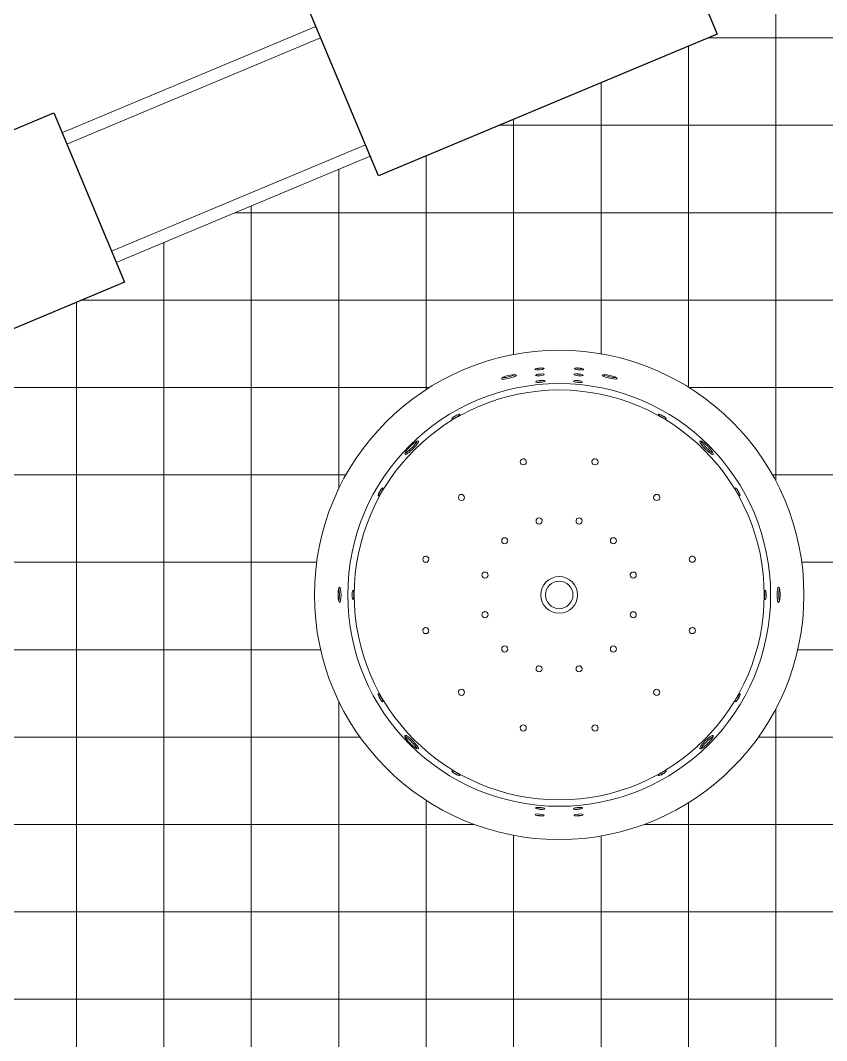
# Model space of a CAD drawing. Header units: millimetres. Extents: x 19901 to 59163, y 13732 to 30178.
# Drawn here: x 26985.1 to 27248.6, y 17102.9 to 17436.5 of the extents above; entities that cross this region are included whole.
import ezdxf

# ---------------------------------------------------------------- set-up
doc = ezdxf.new("R2010")
doc.units = ezdxf.units.MM
for name, color, linetype, lineweight in [('A-FURN', 8, 'Continuous', 13), ('MURO', 1, 'Continuous', 25), ('Pavimentazione esterna', 51, 'Continuous', 15), ('Vetro', 150, 'Continuous', 15)]:
    doc.layers.add(name, color=color, linetype=linetype, lineweight=lineweight)

msp = doc.modelspace()

# ---------------------------------------------------------------- hatches: boundary and pattern name
at = {"layer": 'Pavimentazione esterna'}
h = msp.add_hatch(dxfattribs=at)
h.set_pattern_fill('ANSI37', color=256, scale=9, angle=45)
h.paths.add_polyline_path([(27352.75, 17422.09), (27356.11, 17422.06), (27356.11, 17424.83), (27356.11, 17489.29), (27356.11, 17491.98), (27295.84, 17466.74), (27293.13, 17473.2), (27210.12, 17438.44), (27212.82, 17431.98), (27102.13, 17385.63), (27099.43, 17392.09), (27057.92, 17374.71), (27289.36, 17367.1), (27289.36, 17372.1), (27322.64, 17372.1), (27322.64, 17391.9, -0.704719), (27322.4, 17402.22, -1.202589), (27326.33, 17402.22, -0.704719), (27326.08, 17391.9), (27326.08, 17372.1), (27352.36, 17372.1)])
h.paths.add_polyline_path([(27359.61, 17177.68), (27356.11, 17177.68), (27356.11, 17173.92), (27283.74, 17173.92, 0.399072), (27356.11, 17105.21), (27359.61, 17105.21)])
h.paths.add_polyline_path([(27057.92, 17374.71), (27016.41, 17357.33), (27019.12, 17350.87), (26961.11, 17326.58), (26961.11, 17047.15), (27057.92, 17047.15)])
h.paths.add_polyline_path([(27266.51, 17367.86), (27057.92, 17374.71), (27057.92, 17047.15), (27255.97, 17047.15)])
h.paths.add_polyline_path([(27241.18, 17248.65, -1), (27081.18, 17248.65, -1)], flags=16)
h.paths.add_polyline_path([(27230.27, 17248.65, -1), (27092.08, 17248.65, -1)], flags=0)

# ---------------------------------------------------------------- linework, layer by layer
at = {"layer": 'A-FURN'}
for p, q in [((27154.94, 17178.33), (27154.94, 17178.32)), ((27167.34, 17178.33), (27167.34, 17178.32))]:
    msp.add_line(p, q, dxfattribs=at)
for radius in [80, 69.1, 67, 6, 4.5]:
    msp.add_circle((27161.18, 17248.65), radius, dxfattribs=at)
for points in [[(27144.48, 17320.4), (27144.22, 17320.36), (27142.26, 17319.78), (27142.3, 17319.35)], [(27142.3, 17319.35), (27142.5, 17318.8), (27147.24, 17319.89), (27147.18, 17320.48)], [(27147.18, 17320.48), (27147.01, 17320.91), (27144.75, 17320.51), (27144.48, 17320.4)], [(27144.84, 17320.01), (27145.49, 17320.16), (27146.15, 17320.36), (27146.75, 17320.66)], [(27154.6, 17322.81), (27154.47, 17322.8), (27153.24, 17322.64), (27153.24, 17322.38)], [(27153.24, 17322.38), (27153.27, 17322.02), (27156.25, 17322.27), (27156.22, 17322.65)], [(27153.24, 17322.38), (27153.27, 17322.02), (27156.25, 17322.27), (27156.22, 17322.65)], [(27156.39, 17320.7), (27156.3, 17321.1), (27153.45, 17320.86), (27153.4, 17320.44)], [(27153.4, 17320.44), (27153.47, 17320.08), (27156.37, 17320.34), (27156.39, 17320.7)], [(27153.97, 17322.71), (27154.43, 17322.7), (27154.98, 17322.76), (27155.44, 17322.84)], [(27154.15, 17320.78), (27154.61, 17320.77), (27155.15, 17320.83), (27155.61, 17320.9)], [(27155.94, 17322.79), (27155.53, 17322.87), (27155.01, 17322.85), (27154.6, 17322.81)], [(27156.05, 17322.77), (27156.05, 17322.77), (27155.94, 17322.79), (27155.94, 17322.79)], [(27156.11, 17322.74), (27156.11, 17322.74), (27156.05, 17322.77), (27156.05, 17322.77)], [(27156.16, 17322.72), (27156.16, 17322.72), (27156.11, 17322.74), (27156.11, 17322.74)], [(27156.2, 17322.7), (27156.2, 17322.7), (27156.16, 17322.72), (27156.16, 17322.72)], [(27156.22, 17322.67), (27156.22, 17322.67), (27156.2, 17322.7), (27156.2, 17322.7)], [(27156.22, 17322.65), (27156.22, 17322.65), (27156.22, 17322.67), (27156.22, 17322.67)], [(27166, 17320.75), (27166, 17320.75), (27165.99, 17320.72), (27165.99, 17320.72)], [(27165.99, 17320.72), (27165.99, 17320.72), (27165.99, 17320.7), (27165.99, 17320.7)], [(27165.99, 17320.7), (27165.99, 17320.34), (27168.92, 17320.08), (27168.98, 17320.44)], [(27166.03, 17320.77), (27166.03, 17320.77), (27166, 17320.75), (27166, 17320.75)], [(27166.08, 17320.79), (27166.08, 17320.79), (27166.03, 17320.77), (27166.03, 17320.77)], [(27166.13, 17320.81), (27166.13, 17320.81), (27166.08, 17320.79), (27166.08, 17320.79)], [(27166.2, 17320.84), (27166.2, 17320.84), (27166.13, 17320.81), (27166.13, 17320.81)], [(27166.18, 17322.68), (27166.18, 17322.68), (27166.15, 17322.65), (27166.15, 17322.65)], [(27166.15, 17322.65), (27166.15, 17322.65), (27166.15, 17322.65), (27166.15, 17322.65)], [(27166.15, 17322.65), (27166.15, 17322.65), (27166.16, 17322.61), (27166.16, 17322.61)], [(27166.16, 17322.61), (27166.16, 17322.61), (27166.18, 17322.58), (27166.18, 17322.58)], [(27166.21, 17322.71), (27166.21, 17322.71), (27166.18, 17322.68), (27166.18, 17322.68)], [(27166.18, 17322.58), (27166.18, 17322.58), (27166.21, 17322.56), (27166.21, 17322.56)], [(27167.4, 17320.89), (27167.02, 17320.91), (27166.58, 17320.92), (27166.2, 17320.84)], [(27166.24, 17322.73), (27166.24, 17322.73), (27166.21, 17322.71), (27166.21, 17322.71)], [(27166.21, 17322.56), (27166.21, 17322.56), (27166.25, 17322.53), (27166.25, 17322.53)], [(27166.3, 17322.75), (27166.3, 17322.75), (27166.24, 17322.73), (27166.24, 17322.73)], [(27166.25, 17322.53), (27166.25, 17322.53), (27166.31, 17322.5), (27166.31, 17322.5)], [(27166.37, 17322.77), (27166.37, 17322.77), (27166.3, 17322.75), (27166.3, 17322.75)], [(27166.31, 17322.5), (27166.66, 17322.35), (27167.15, 17322.29), (27167.52, 17322.25)], [(27167.58, 17322.83), (27167.19, 17322.85), (27166.75, 17322.86), (27166.37, 17322.77)], [(27166.77, 17320.9), (27167.23, 17320.83), (27167.77, 17320.77), (27168.23, 17320.78)], [(27166.94, 17322.84), (27167.4, 17322.76), (27167.95, 17322.7), (27168.41, 17322.71)], [(27168.98, 17320.44), (27168.97, 17320.72), (27167.56, 17320.9), (27167.4, 17320.89)], [(27167.52, 17322.25), (27167.95, 17322.21), (27168.48, 17322.17), (27168.9, 17322.25)], [(27168.89, 17322.58), (27168.49, 17322.73), (27168, 17322.8), (27167.58, 17322.83)], [(27169, 17322.53), (27169, 17322.53), (27168.89, 17322.58), (27168.89, 17322.58)], [(27168.9, 17322.25), (27168.9, 17322.25), (27168.98, 17322.27), (27168.98, 17322.27)], [(27168.98, 17322.27), (27168.98, 17322.27), (27169.04, 17322.29), (27169.04, 17322.29)], [(27169.05, 17322.5), (27169.05, 17322.5), (27169, 17322.53), (27169, 17322.53)], [(27169.04, 17322.29), (27169.04, 17322.29), (27169.08, 17322.3), (27169.08, 17322.3)], [(27169.1, 17322.47), (27169.1, 17322.47), (27169.05, 17322.5), (27169.05, 17322.5)], [(27169.08, 17322.3), (27169.08, 17322.3), (27169.12, 17322.33), (27169.12, 17322.33)], [(27169.13, 17322.44), (27169.13, 17322.44), (27169.1, 17322.47), (27169.1, 17322.47)], [(27169.12, 17322.33), (27169.12, 17322.33), (27169.13, 17322.36), (27169.13, 17322.36)], [(27169.14, 17322.41), (27169.14, 17322.41), (27169.13, 17322.44), (27169.13, 17322.44)], [(27169.13, 17322.36), (27169.13, 17322.36), (27169.14, 17322.38), (27169.14, 17322.38)], [(27169.14, 17322.38), (27169.14, 17322.38), (27169.14, 17322.41), (27169.14, 17322.41)], [(27175.2, 17320.48), (27175.17, 17320.05), (27177.4, 17319.51), (27177.62, 17319.47)], [(27180.08, 17319.35), (27180.05, 17320.08), (27175.54, 17321.12), (27175.2, 17320.48)], [(27175.63, 17320.66), (27176.3, 17320.32), (27177.04, 17320.13), (27177.78, 17319.96)], [(27142.6, 17319.7), (27143.3, 17319.67), (27144.16, 17319.86), (27144.84, 17320.01)], [(27154.96, 17318.74), (27154.8, 17318.73), (27153.62, 17318.57), (27153.59, 17318.31)], [(27153.59, 17318.31), (27153.63, 17318.23), (27153.68, 17318.22), (27153.77, 17318.2)], [(27153.77, 17318.2), (27154.17, 17318.11), (27154.59, 17318.14), (27155, 17318.16)], [(27154.34, 17318.64), (27154.85, 17318.65), (27155.29, 17318.67), (27155.8, 17318.77)], [(27156.29, 17318.72), (27155.93, 17318.8), (27155.32, 17318.78), (27154.96, 17318.74)], [(27155, 17318.16), (27155.43, 17318.19), (27155.95, 17318.26), (27156.36, 17318.4)], [(27156.58, 17318.57), (27156.54, 17318.68), (27156.38, 17318.7), (27156.29, 17318.72)], [(27156.36, 17318.4), (27156.44, 17318.44), (27156.57, 17318.47), (27156.58, 17318.57)], [(27168.79, 17318.31), (27168.73, 17318.72), (27165.95, 17318.97), (27165.8, 17318.57)], [(27165.8, 17318.57), (27165.8, 17318.57), (27165.81, 17318.54), (27165.81, 17318.54)], [(27165.81, 17318.54), (27165.81, 17318.54), (27165.82, 17318.51), (27165.82, 17318.51)], [(27165.82, 17318.51), (27165.82, 17318.51), (27165.85, 17318.49), (27165.85, 17318.49)], [(27165.85, 17318.49), (27165.85, 17318.49), (27165.9, 17318.45), (27165.9, 17318.45)], [(27165.9, 17318.45), (27165.9, 17318.45), (27165.95, 17318.43), (27165.95, 17318.43)], [(27165.95, 17318.43), (27166.34, 17318.27), (27166.76, 17318.23), (27167.17, 17318.17)], [(27166.59, 17318.77), (27167.09, 17318.67), (27167.53, 17318.65), (27168.05, 17318.64)], [(27167.17, 17318.17), (27167.6, 17318.15), (27168.11, 17318.1), (27168.54, 17318.18)], [(27168.54, 17318.18), (27168.65, 17318.21), (27168.74, 17318.2), (27168.79, 17318.31)], [(27177.62, 17319.47), (27177.83, 17319.41), (27179.92, 17318.97), (27180.08, 17319.35)], [(27177.78, 17319.96), (27178.35, 17319.83), (27179.19, 17319.68), (27179.78, 17319.7)], [(27128.73, 17307.72), (27128.41, 17308), (27126.02, 17306.62), (27126.13, 17306.21)], [(27126.13, 17306.21), (27126.35, 17305.92), (27128.88, 17307.37), (27128.73, 17307.72)], [(27126.66, 17306.83), (27127.06, 17307.02), (27127.57, 17307.3), (27127.93, 17307.57)], [(27193.55, 17307.72), (27193.4, 17307.37), (27195.93, 17305.92), (27196.15, 17306.21)], [(27196.15, 17306.21), (27196.26, 17306.62), (27193.87, 17308), (27193.55, 17307.72)], [(27194.35, 17307.57), (27194.71, 17307.3), (27195.22, 17307.02), (27195.62, 17306.83)], [(27112.47, 17297.22), (27112.21, 17297.02), (27110.44, 17295), (27110.78, 17294.58)], [(27115.16, 17298.97), (27114.74, 17299.31), (27112.66, 17297.49), (27112.47, 17297.22)], [(27112.96, 17296.74), (27113.55, 17297.33), (27114.39, 17298.19), (27114.77, 17298.95)], [(27113.26, 17296.32), (27113.42, 17296.44), (27115.53, 17298.61), (27115.16, 17298.97)], [(27207.12, 17298.97), (27206.75, 17298.61), (27208.86, 17296.44), (27209.02, 17296.32)], [(27209.81, 17297.22), (27209.62, 17297.49), (27207.54, 17299.31), (27207.12, 17298.97)], [(27207.51, 17298.95), (27207.89, 17298.19), (27208.73, 17297.33), (27209.32, 17296.74)], [(27211.5, 17294.58), (27211.85, 17295), (27210.07, 17297.02), (27209.81, 17297.22)], [(27110.78, 17294.58), (27111.15, 17294.26), (27113.12, 17296.15), (27113.26, 17296.32)], [(27110.8, 17294.97), (27111.61, 17295.4), (27112.31, 17296.11), (27112.96, 17296.74)], [(27209.02, 17296.32), (27209.16, 17296.15), (27211.13, 17294.26), (27211.5, 17294.58)], [(27209.32, 17296.74), (27209.97, 17296.11), (27210.67, 17295.4), (27211.48, 17294.97)], [(27103.53, 17283.62), (27103.13, 17283.74), (27101.73, 17281.31), (27102.04, 17281.02)], [(27220.25, 17281.02), (27220.55, 17281.31), (27219.15, 17283.74), (27218.75, 17283.62)], [(27102.04, 17281.02), (27102.37, 17280.87), (27103.84, 17283.41), (27103.53, 17283.62)], [(27102.19, 17281.82), (27102.45, 17282.21), (27102.73, 17282.65), (27102.92, 17283.09)], [(27218.75, 17283.62), (27218.45, 17283.41), (27219.91, 17280.87), (27220.25, 17281.02)], [(27219.36, 17283.09), (27219.55, 17282.65), (27219.83, 17282.21), (27220.1, 17281.82)], [(27144.1, 17267.05), (27144.29, 17266.87), (27144.4, 17266.62), (27144.39, 17266.35)], [(27177.89, 17266.35), (27177.88, 17266.62), (27177.99, 17266.87), (27178.18, 17267.05)], [(27089.41, 17251.16), (27089, 17251.12), (27088.86, 17249.05), (27088.88, 17248.8)], [(27089.15, 17246.53), (27089.42, 17247.92), (27089.43, 17249.4), (27089.15, 17250.79)], [(27089.41, 17246.16), (27090.01, 17246.19), (27090, 17251.15), (27089.41, 17251.16)], [(27232.87, 17251.16), (27232.28, 17251.15), (27232.27, 17246.19), (27232.87, 17246.16)], [(27233.13, 17250.79), (27232.85, 17249.4), (27232.86, 17247.92), (27233.13, 17246.53)], [(27233.4, 17248.8), (27233.42, 17249.05), (27233.28, 17251.12), (27232.87, 17251.16)], [(27088.88, 17248.8), (27088.85, 17248.5), (27088.96, 17246.25), (27089.41, 17246.16)], [(27093.45, 17248.76), (27093.44, 17248.6), (27093.49, 17247.2), (27093.77, 17247.16)], [(27093.77, 17250.16), (27093.5, 17250.09), (27093.46, 17248.92), (27093.45, 17248.76)], [(27093.5, 17247.93), (27093.54, 17248.45), (27093.54, 17248.87), (27093.5, 17249.39)], [(27093.79, 17250.15), (27093.79, 17250.15), (27093.77, 17250.16), (27093.77, 17250.16)], [(27093.77, 17247.16), (27093.77, 17247.16), (27093.79, 17247.16), (27093.79, 17247.16)], [(27093.82, 17250.14), (27093.82, 17250.14), (27093.79, 17250.15), (27093.79, 17250.15)], [(27093.79, 17247.16), (27093.79, 17247.16), (27093.82, 17247.19), (27093.82, 17247.19)], [(27093.85, 17250.1), (27093.85, 17250.1), (27093.82, 17250.14), (27093.82, 17250.14)], [(27093.82, 17247.19), (27093.82, 17247.19), (27093.85, 17247.22), (27093.85, 17247.22)], [(27093.87, 17250.05), (27093.87, 17250.05), (27093.85, 17250.1), (27093.85, 17250.1)], [(27093.85, 17247.22), (27093.85, 17247.22), (27093.87, 17247.27), (27093.87, 17247.27)], [(27093.89, 17249.99), (27093.89, 17249.99), (27093.87, 17250.05), (27093.87, 17250.05)], [(27093.87, 17247.27), (27093.87, 17247.27), (27093.89, 17247.33), (27093.89, 17247.33)], [(27094.04, 17248.76), (27094.03, 17249.09), (27094.01, 17249.67), (27093.89, 17249.99)], [(27093.89, 17247.33), (27093.89, 17247.33), (27093.92, 17247.4), (27093.92, 17247.4)], [(27093.92, 17247.4), (27094.02, 17247.84), (27094.04, 17248.3), (27094.04, 17248.76)], [(27228.39, 17249.99), (27228.27, 17249.67), (27228.25, 17249.09), (27228.24, 17248.76)], [(27228.24, 17248.76), (27228.24, 17248.3), (27228.26, 17247.84), (27228.36, 17247.4)], [(27228.36, 17247.4), (27228.36, 17247.4), (27228.39, 17247.33), (27228.39, 17247.33)], [(27228.41, 17250.05), (27228.41, 17250.05), (27228.39, 17249.99), (27228.39, 17249.99)], [(27228.39, 17247.33), (27228.39, 17247.33), (27228.41, 17247.27), (27228.41, 17247.27)], [(27228.43, 17250.1), (27228.43, 17250.1), (27228.41, 17250.05), (27228.41, 17250.05)], [(27228.41, 17247.27), (27228.41, 17247.27), (27228.43, 17247.22), (27228.43, 17247.22)], [(27228.46, 17250.14), (27228.46, 17250.14), (27228.43, 17250.1), (27228.43, 17250.1)], [(27228.43, 17247.22), (27228.43, 17247.22), (27228.46, 17247.19), (27228.46, 17247.19)], [(27228.49, 17250.15), (27228.49, 17250.15), (27228.46, 17250.14), (27228.46, 17250.14)], [(27228.46, 17247.19), (27228.46, 17247.19), (27228.49, 17247.16), (27228.49, 17247.16)], [(27228.52, 17250.16), (27228.52, 17250.16), (27228.49, 17250.15), (27228.49, 17250.15)], [(27228.49, 17247.16), (27228.49, 17247.16), (27228.52, 17247.16), (27228.52, 17247.16)], [(27228.83, 17248.76), (27228.82, 17248.92), (27228.78, 17250.09), (27228.52, 17250.16)], [(27228.52, 17247.16), (27228.79, 17247.2), (27228.84, 17248.6), (27228.83, 17248.76)], [(27228.78, 17249.39), (27228.74, 17248.87), (27228.74, 17248.45), (27228.78, 17247.93)], [(27232.87, 17246.16), (27233.33, 17246.25), (27233.43, 17248.5), (27233.4, 17248.8)], [(27102, 17216.22), (27102, 17216.22), (27101.99, 17216.17), (27101.99, 17216.17)], [(27101.99, 17216.17), (27101.99, 17216.17), (27102, 17216.11), (27102, 17216.11)], [(27102.01, 17216.28), (27102.01, 17216.28), (27102, 17216.26), (27102, 17216.26)], [(27102, 17216.26), (27102, 17216.26), (27102, 17216.22), (27102, 17216.22)], [(27102, 17216.11), (27102, 17216.11), (27102, 17216.04), (27102, 17216.04)], [(27102, 17216.04), (27102.09, 17215.66), (27102.28, 17215.27), (27102.47, 17214.93)], [(27102.04, 17216.29), (27102.04, 17216.29), (27102.01, 17216.28), (27102.01, 17216.28)], [(27102.23, 17216.22), (27102.17, 17216.25), (27102.12, 17216.32), (27102.04, 17216.29)], [(27102.92, 17214.23), (27102.73, 17214.65), (27102.46, 17215.12), (27102.19, 17215.5)], [(27102.97, 17215.22), (27102.77, 17215.55), (27102.52, 17215.96), (27102.23, 17216.22)], [(27102.47, 17214.93), (27102.56, 17214.76), (27103.25, 17213.62), (27103.53, 17213.7)], [(27103.53, 17213.7), (27103.76, 17213.82), (27103.04, 17215.14), (27102.97, 17215.22)], [(27219.31, 17215.22), (27219.25, 17215.14), (27218.52, 17213.82), (27218.75, 17213.7)], [(27218.75, 17213.7), (27219.03, 17213.62), (27219.72, 17214.76), (27219.82, 17214.93)], [(27220.05, 17216.22), (27219.76, 17215.96), (27219.51, 17215.55), (27219.31, 17215.22)], [(27220.1, 17215.5), (27219.82, 17215.12), (27219.55, 17214.65), (27219.36, 17214.23)], [(27219.82, 17214.93), (27220, 17215.27), (27220.19, 17215.66), (27220.28, 17216.04)], [(27220.25, 17216.29), (27220.16, 17216.32), (27220.12, 17216.25), (27220.05, 17216.22)], [(27220.27, 17216.28), (27220.27, 17216.28), (27220.25, 17216.29), (27220.25, 17216.29)], [(27220.28, 17216.26), (27220.28, 17216.26), (27220.27, 17216.28), (27220.27, 17216.28)], [(27220.28, 17216.22), (27220.28, 17216.22), (27220.28, 17216.26), (27220.28, 17216.26)], [(27220.29, 17216.17), (27220.29, 17216.17), (27220.28, 17216.22), (27220.28, 17216.22)], [(27220.28, 17216.11), (27220.28, 17216.11), (27220.29, 17216.17), (27220.29, 17216.17)], [(27220.28, 17216.04), (27220.28, 17216.04), (27220.28, 17216.11), (27220.28, 17216.11)], [(27110.78, 17202.73), (27110.73, 17202.7), (27110.73, 17202.63), (27110.74, 17202.57)], [(27110.74, 17202.57), (27110.74, 17202.57), (27110.74, 17202.5), (27110.74, 17202.5)], [(27110.74, 17202.5), (27110.74, 17202.5), (27110.77, 17202.41), (27110.77, 17202.41)], [(27110.77, 17202.41), (27110.77, 17202.41), (27110.8, 17202.3), (27110.8, 17202.3)], [(27115.16, 17198.34), (27115.69, 17198.84), (27111.28, 17203.24), (27110.78, 17202.73)], [(27114.77, 17198.36), (27114.18, 17199.52), (27111.96, 17201.74), (27110.8, 17202.34)], [(27110.8, 17202.3), (27110.8, 17202.3), (27110.86, 17202.19), (27110.86, 17202.19)], [(27110.86, 17202.19), (27111.23, 17201.41), (27111.92, 17200.65), (27112.52, 17200.04)], [(27211.5, 17202.73), (27211, 17203.24), (27206.6, 17198.84), (27207.12, 17198.34)], [(27211.48, 17202.34), (27210.32, 17201.74), (27208.1, 17199.52), (27207.51, 17198.36)], [(27209.76, 17200.04), (27210.36, 17200.65), (27211.05, 17201.41), (27211.42, 17202.19)], [(27211.42, 17202.19), (27211.42, 17202.19), (27211.48, 17202.3), (27211.48, 17202.3)], [(27211.48, 17202.3), (27211.48, 17202.3), (27211.51, 17202.41), (27211.51, 17202.41)], [(27211.54, 17202.57), (27211.55, 17202.63), (27211.55, 17202.7), (27211.5, 17202.73)], [(27211.51, 17202.41), (27211.51, 17202.41), (27211.54, 17202.5), (27211.54, 17202.5)], [(27211.54, 17202.5), (27211.54, 17202.5), (27211.54, 17202.57), (27211.54, 17202.57)], [(27112.52, 17200.04), (27112.79, 17199.74), (27114.67, 17198.04), (27115.16, 17198.34)], [(27207.12, 17198.34), (27207.61, 17198.04), (27209.5, 17199.74), (27209.76, 17200.04)], [(27126.13, 17191.1), (27126.09, 17191.01), (27126.18, 17190.94), (27126.23, 17190.88)], [(27128.73, 17189.6), (27128.87, 17189.94), (27126.35, 17191.4), (27126.13, 17191.1)], [(27126.23, 17190.88), (27126.45, 17190.6), (27126.89, 17190.32), (27127.19, 17190.14)], [(27127.93, 17189.76), (27127.52, 17190.04), (27127.11, 17190.28), (27126.66, 17190.48)], [(27196.15, 17191.1), (27195.93, 17191.4), (27193.42, 17189.94), (27193.55, 17189.6)], [(27195.62, 17190.48), (27195.17, 17190.28), (27194.76, 17190.04), (27194.35, 17189.76)], [(27195.1, 17190.14), (27195.39, 17190.32), (27195.83, 17190.6), (27196.05, 17190.88)], [(27196.05, 17190.88), (27196.1, 17190.94), (27196.19, 17191.01), (27196.15, 17191.1)], [(27127.19, 17190.14), (27127.31, 17190.04), (27128.56, 17189.38), (27128.73, 17189.6)], [(27193.55, 17189.6), (27193.72, 17189.38), (27194.97, 17190.04), (27195.1, 17190.14)], [(27156.29, 17176.61), (27156.31, 17176.98), (27153.36, 17177.24), (27153.31, 17176.87)], [(27153.67, 17179.12), (27153.6, 17179.1), (27153.51, 17179.08), (27153.49, 17179)], [(27153.49, 17179), (27153.49, 17179), (27153.49, 17179), (27153.49, 17179)], [(27153.49, 17179), (27153.49, 17179), (27153.5, 17178.96), (27153.5, 17178.96)], [(27153.5, 17178.96), (27153.5, 17178.96), (27153.52, 17178.94), (27153.52, 17178.94)], [(27153.52, 17178.94), (27153.52, 17178.94), (27153.56, 17178.9), (27153.56, 17178.9)], [(27153.56, 17178.9), (27153.56, 17178.9), (27153.62, 17178.87), (27153.62, 17178.87)], [(27153.62, 17178.87), (27153.62, 17178.87), (27153.68, 17178.84), (27153.68, 17178.84)], [(27154.9, 17179.16), (27154.49, 17179.19), (27154.07, 17179.2), (27153.67, 17179.12)], [(27153.68, 17178.84), (27154.01, 17178.7), (27154.5, 17178.61), (27154.86, 17178.58)], [(27155.7, 17178.54), (27155.22, 17178.63), (27154.72, 17178.68), (27154.24, 17178.67)], [(27154.86, 17178.58), (27155.26, 17178.52), (27155.79, 17178.52), (27156.2, 17178.59)], [(27156.26, 17178.92), (27155.85, 17179.07), (27155.33, 17179.12), (27154.9, 17179.16)], [(27156.2, 17178.59), (27156.2, 17178.59), (27156.3, 17178.62), (27156.3, 17178.62)], [(27156.48, 17178.75), (27156.47, 17178.84), (27156.33, 17178.89), (27156.26, 17178.92)], [(27156.3, 17178.62), (27156.3, 17178.62), (27156.36, 17178.64), (27156.36, 17178.64)], [(27156.36, 17178.64), (27156.36, 17178.64), (27156.42, 17178.67), (27156.42, 17178.67)], [(27156.42, 17178.67), (27156.42, 17178.67), (27156.45, 17178.69), (27156.45, 17178.69)], [(27156.45, 17178.69), (27156.45, 17178.69), (27156.48, 17178.75), (27156.48, 17178.75)], [(27166.02, 17178.92), (27165.95, 17178.89), (27165.81, 17178.84), (27165.8, 17178.75)], [(27165.8, 17178.75), (27165.8, 17178.75), (27165.83, 17178.69), (27165.83, 17178.69)], [(27165.83, 17178.69), (27165.83, 17178.69), (27165.87, 17178.67), (27165.87, 17178.67)], [(27165.87, 17178.67), (27165.87, 17178.67), (27165.92, 17178.64), (27165.92, 17178.64)], [(27165.92, 17178.64), (27165.92, 17178.64), (27165.98, 17178.62), (27165.98, 17178.62)], [(27168.98, 17176.87), (27168.92, 17177.24), (27165.97, 17176.98), (27165.99, 17176.61)], [(27165.98, 17178.62), (27165.98, 17178.62), (27166.09, 17178.59), (27166.09, 17178.59)], [(27167.38, 17179.16), (27166.95, 17179.12), (27166.43, 17179.07), (27166.02, 17178.92)], [(27166.09, 17178.59), (27166.49, 17178.52), (27167.02, 17178.52), (27167.42, 17178.58)], [(27168.05, 17178.67), (27167.56, 17178.68), (27167.06, 17178.63), (27166.59, 17178.54)], [(27168.61, 17179.12), (27168.21, 17179.2), (27167.79, 17179.19), (27167.38, 17179.16)], [(27167.42, 17178.58), (27167.78, 17178.61), (27168.27, 17178.7), (27168.61, 17178.84)], [(27168.79, 17179), (27168.77, 17179.08), (27168.68, 17179.1), (27168.61, 17179.12)], [(27168.61, 17178.84), (27168.61, 17178.84), (27168.67, 17178.87), (27168.67, 17178.87)], [(27168.67, 17178.87), (27168.67, 17178.87), (27168.72, 17178.9), (27168.72, 17178.9)], [(27168.72, 17178.9), (27168.72, 17178.9), (27168.76, 17178.94), (27168.76, 17178.94)], [(27168.76, 17178.94), (27168.76, 17178.94), (27168.78, 17178.96), (27168.78, 17178.96)], [(27168.78, 17178.96), (27168.78, 17178.96), (27168.79, 17179), (27168.79, 17179)], [(27168.79, 17179), (27168.79, 17179), (27168.79, 17179), (27168.79, 17179)], [(27153.31, 17176.87), (27153.32, 17176.62), (27154.53, 17176.44), (27154.67, 17176.45)], [(27155.51, 17176.42), (27155.01, 17176.5), (27154.55, 17176.54), (27154.05, 17176.54)], [(27154.67, 17176.45), (27154.84, 17176.42), (27156.22, 17176.34), (27156.29, 17176.61)], [(27165.99, 17176.61), (27166.06, 17176.34), (27167.44, 17176.42), (27167.61, 17176.45)], [(27168.23, 17176.54), (27167.73, 17176.54), (27167.27, 17176.5), (27166.77, 17176.42)], [(27167.61, 17176.45), (27167.75, 17176.44), (27168.96, 17176.62), (27168.98, 17176.87)]]:
    msp.add_open_spline(points, degree=3, dxfattribs=at)
for points, knots in [([(27150.39, 17292.42), (27150.41, 17292.33), (27150.43, 17292.25), (27150.43, 17292.16), (27150.43, 17291.61), (27149.98, 17291.16), (27149.43, 17291.16), (27148.88, 17291.16), (27148.42, 17291.61), (27148.42, 17292.16), (27148.42, 17292.71), (27148.88, 17293.16), (27149.43, 17293.16), (27149.89, 17293.16), (27150.28, 17292.86), (27150.39, 17292.42)], [0, 0, 0, 0, 1, 1, 1, 2, 2, 2, 3, 3, 3, 4, 4, 4, 5, 5, 5, 5]), ([(27171.89, 17292.42), (27172, 17292.86), (27172.4, 17293.16), (27172.85, 17293.16), (27173.4, 17293.16), (27173.86, 17292.71), (27173.86, 17292.16), (27173.86, 17291.61), (27173.4, 17291.16), (27172.85, 17291.16), (27172.3, 17291.16), (27171.85, 17291.61), (27171.85, 17292.16), (27171.85, 17292.25), (27171.87, 17292.33), (27171.89, 17292.42)], [0, 0, 0, 0, 1, 1, 1, 2, 2, 2, 3, 3, 3, 4, 4, 4, 5, 5, 5, 5]), ([(27129.95, 17281.21), (27130.14, 17281.02), (27130.24, 17280.76), (27130.24, 17280.5), (27130.24, 17279.95), (27129.79, 17279.5), (27129.24, 17279.5), (27128.68, 17279.5), (27128.24, 17279.95), (27128.24, 17280.5), (27128.24, 17281.06), (27128.68, 17281.51), (27129.24, 17281.51), (27129.5, 17281.51), (27129.76, 17281.4), (27129.95, 17281.21)], [0, 0, 0, 0, 1, 1, 1, 2, 2, 2, 3, 3, 3, 4, 4, 4, 5, 5, 5, 5]), ([(27192.33, 17281.21), (27192.52, 17281.4), (27192.78, 17281.51), (27193.05, 17281.51), (27193.6, 17281.51), (27194.04, 17281.06), (27194.04, 17280.5), (27194.04, 17279.95), (27193.6, 17279.5), (27193.05, 17279.5), (27192.49, 17279.5), (27192.04, 17279.95), (27192.04, 17280.5), (27192.04, 17280.76), (27192.14, 17281.02), (27192.33, 17281.21)], [0, 0, 0, 0, 1, 1, 1, 2, 2, 2, 3, 3, 3, 4, 4, 4, 5, 5, 5, 5]), ([(27155.58, 17273.09), (27155.61, 17273), (27155.61, 17272.91), (27155.61, 17272.83), (27155.61, 17272.28), (27155.17, 17271.82), (27154.61, 17271.82), (27154.06, 17271.82), (27153.61, 17272.28), (27153.61, 17272.83), (27153.61, 17273.38), (27154.06, 17273.83), (27154.61, 17273.83), (27155.07, 17273.83), (27155.46, 17273.52), (27155.58, 17273.09)], [0, 0, 0, 0, 1, 1, 1, 2, 2, 2, 3, 3, 3, 4, 4, 4, 5, 5, 5, 5]), ([(27166.7, 17273.09), (27166.82, 17273.52), (27167.21, 17273.83), (27167.67, 17273.83), (27168.22, 17273.83), (27168.67, 17273.38), (27168.67, 17272.83), (27168.67, 17272.28), (27168.22, 17271.82), (27167.67, 17271.82), (27167.11, 17271.82), (27166.67, 17272.28), (27166.67, 17272.83), (27166.67, 17272.91), (27166.68, 17273), (27166.7, 17273.09)], [0, 0, 0, 0, 1, 1, 1, 2, 2, 2, 3, 3, 3, 4, 4, 4, 5, 5, 5, 5]), ([(27144.39, 17266.35), (27144.39, 17265.79), (27143.95, 17265.34), (27143.39, 17265.34), (27142.84, 17265.34), (27142.39, 17265.79), (27142.39, 17266.35), (27142.39, 17266.9), (27142.84, 17267.35), (27143.39, 17267.35), (27143.66, 17267.35), (27143.92, 17267.24), (27144.1, 17267.05)], [1, 1, 1, 1, 2, 2, 2, 3, 3, 3, 4, 4, 4, 5, 5, 5, 5]), ([(27178.18, 17267.05), (27178.37, 17267.24), (27178.62, 17267.35), (27178.89, 17267.35), (27179.44, 17267.35), (27179.89, 17266.9), (27179.89, 17266.35), (27179.89, 17265.79), (27179.44, 17265.34), (27178.89, 17265.34), (27178.34, 17265.34), (27177.89, 17265.79), (27177.89, 17266.35)], [0, 0, 0, 0, 1, 1, 1, 2, 2, 2, 3, 3, 3, 4, 4, 4, 4]), ([(27117.84, 17261.28), (27118.28, 17261.16), (27118.58, 17260.77), (27118.58, 17260.31), (27118.58, 17259.76), (27118.14, 17259.31), (27117.58, 17259.31), (27117.03, 17259.31), (27116.58, 17259.76), (27116.58, 17260.31), (27116.58, 17260.87), (27117.03, 17261.31), (27117.58, 17261.31), (27117.67, 17261.31), (27117.76, 17261.3), (27117.84, 17261.28)], [0, 0, 0, 0, 1, 1, 1, 2, 2, 2, 3, 3, 3, 4, 4, 4, 5, 5, 5, 5]), ([(27204.44, 17261.28), (27204.52, 17261.3), (27204.61, 17261.31), (27204.7, 17261.31), (27205.25, 17261.31), (27205.7, 17260.87), (27205.7, 17260.31), (27205.7, 17259.76), (27205.25, 17259.31), (27204.7, 17259.31), (27204.15, 17259.31), (27203.7, 17259.76), (27203.7, 17260.31), (27203.7, 17260.77), (27204, 17261.16), (27204.44, 17261.28)], [0, 0, 0, 0, 1, 1, 1, 2, 2, 2, 3, 3, 3, 4, 4, 4, 5, 5, 5, 5]), ([(27137.17, 17256.1), (27137.61, 17255.98), (27137.92, 17255.58), (27137.92, 17255.13), (27137.92, 17254.58), (27137.47, 17254.13), (27136.92, 17254.13), (27136.36, 17254.13), (27135.92, 17254.58), (27135.92, 17255.13), (27135.92, 17255.68), (27136.36, 17256.13), (27136.92, 17256.13), (27137.01, 17256.13), (27137.09, 17256.12), (27137.17, 17256.1)], [0, 0, 0, 0, 1, 1, 1, 2, 2, 2, 3, 3, 3, 4, 4, 4, 5, 5, 5, 5]), ([(27185.11, 17256.1), (27185.19, 17256.12), (27185.27, 17256.13), (27185.37, 17256.13), (27185.92, 17256.13), (27186.36, 17255.68), (27186.36, 17255.13), (27186.36, 17254.58), (27185.92, 17254.13), (27185.37, 17254.13), (27184.81, 17254.13), (27184.37, 17254.58), (27184.37, 17255.13), (27184.37, 17255.58), (27184.67, 17255.98), (27185.11, 17256.1)], [0, 0, 0, 0, 1, 1, 1, 2, 2, 2, 3, 3, 3, 4, 4, 4, 5, 5, 5, 5]), ([(27136.66, 17243.14), (27136.74, 17243.17), (27136.83, 17243.18), (27136.92, 17243.18), (27137.47, 17243.18), (27137.92, 17242.74), (27137.92, 17242.18), (27137.92, 17241.62), (27137.47, 17241.18), (27136.92, 17241.18), (27136.36, 17241.18), (27135.92, 17241.62), (27135.92, 17242.18), (27135.92, 17242.63), (27136.22, 17243.03), (27136.66, 17243.14)], [0, 0, 0, 0, 1, 1, 1, 2, 2, 2, 3, 3, 3, 4, 4, 4, 5, 5, 5, 5]), ([(27185.62, 17243.14), (27186.06, 17243.03), (27186.36, 17242.63), (27186.36, 17242.18), (27186.36, 17241.62), (27185.92, 17241.18), (27185.37, 17241.18), (27184.81, 17241.18), (27184.37, 17241.62), (27184.37, 17242.18), (27184.37, 17242.74), (27184.81, 17243.18), (27185.37, 17243.18), (27185.45, 17243.18), (27185.54, 17243.17), (27185.62, 17243.14)], [0, 0, 0, 0, 1, 1, 1, 2, 2, 2, 3, 3, 3, 4, 4, 4, 5, 5, 5, 5]), ([(27117.32, 17237.96), (27117.4, 17237.98), (27117.49, 17238), (27117.58, 17238), (27118.14, 17238), (27118.58, 17237.55), (27118.58, 17236.99), (27118.58, 17236.44), (27118.14, 17235.99), (27117.58, 17235.99), (27117.03, 17235.99), (27116.58, 17236.44), (27116.58, 17236.99), (27116.58, 17237.45), (27116.89, 17237.85), (27117.32, 17237.96)], [0, 0, 0, 0, 1, 1, 1, 2, 2, 2, 3, 3, 3, 4, 4, 4, 5, 5, 5, 5]), ([(27204.96, 17237.96), (27205.39, 17237.85), (27205.7, 17237.45), (27205.7, 17236.99), (27205.7, 17236.44), (27205.25, 17235.99), (27204.7, 17235.99), (27204.15, 17235.99), (27203.7, 17236.44), (27203.7, 17236.99), (27203.7, 17237.55), (27204.15, 17238), (27204.7, 17238), (27204.79, 17238), (27204.88, 17237.98), (27204.96, 17237.96)], [0, 0, 0, 0, 1, 1, 1, 2, 2, 2, 3, 3, 3, 4, 4, 4, 5, 5, 5, 5]), ([(27142.69, 17231.67), (27142.87, 17231.86), (27143.13, 17231.96), (27143.39, 17231.96), (27143.95, 17231.96), (27144.39, 17231.51), (27144.39, 17230.96), (27144.39, 17230.41), (27143.95, 17229.96), (27143.39, 17229.96), (27142.84, 17229.96), (27142.39, 17230.41), (27142.39, 17230.96), (27142.39, 17231.23), (27142.5, 17231.48), (27142.69, 17231.67)], [0, 0, 0, 0, 1, 1, 1, 2, 2, 2, 3, 3, 3, 4, 4, 4, 5, 5, 5, 5]), ([(27179.59, 17231.67), (27179.78, 17231.48), (27179.89, 17231.23), (27179.89, 17230.96), (27179.89, 17230.41), (27179.44, 17229.96), (27178.89, 17229.96), (27178.34, 17229.96), (27177.89, 17230.41), (27177.89, 17230.96), (27177.89, 17231.51), (27178.34, 17231.96), (27178.89, 17231.96), (27179.15, 17231.96), (27179.41, 17231.86), (27179.59, 17231.67)], [0, 0, 0, 0, 1, 1, 1, 2, 2, 2, 3, 3, 3, 4, 4, 4, 5, 5, 5, 5]), ([(27153.65, 17224.74), (27153.76, 17225.18), (27154.16, 17225.48), (27154.61, 17225.48), (27155.17, 17225.48), (27155.61, 17225.04), (27155.61, 17224.49), (27155.61, 17223.93), (27155.17, 17223.49), (27154.61, 17223.49), (27154.06, 17223.49), (27153.61, 17223.93), (27153.61, 17224.49), (27153.61, 17224.57), (27153.62, 17224.66), (27153.65, 17224.74)], [0, 0, 0, 0, 1, 1, 1, 2, 2, 2, 3, 3, 3, 4, 4, 4, 5, 5, 5, 5]), ([(27168.64, 17224.74), (27168.66, 17224.66), (27168.67, 17224.57), (27168.67, 17224.49), (27168.67, 17223.93), (27168.22, 17223.49), (27167.67, 17223.49), (27167.11, 17223.49), (27166.67, 17223.93), (27166.67, 17224.49), (27166.67, 17225.04), (27167.11, 17225.48), (27167.67, 17225.48), (27168.12, 17225.48), (27168.52, 17225.18), (27168.64, 17224.74)], [0, 0, 0, 0, 1, 1, 1, 2, 2, 2, 3, 3, 3, 4, 4, 4, 5, 5, 5, 5]), ([(27128.53, 17217.52), (27128.72, 17217.7), (27128.97, 17217.8), (27129.24, 17217.8), (27129.79, 17217.8), (27130.24, 17217.36), (27130.24, 17216.81), (27130.24, 17216.25), (27129.79, 17215.81), (27129.24, 17215.81), (27128.68, 17215.81), (27128.24, 17216.25), (27128.24, 17216.81), (27128.24, 17217.07), (27128.34, 17217.33), (27128.53, 17217.52)], [0, 0, 0, 0, 1, 1, 1, 2, 2, 2, 3, 3, 3, 4, 4, 4, 5, 5, 5, 5]), ([(27193.75, 17217.52), (27193.94, 17217.33), (27194.04, 17217.07), (27194.04, 17216.81), (27194.04, 17216.25), (27193.6, 17215.81), (27193.05, 17215.81), (27192.49, 17215.81), (27192.04, 17216.25), (27192.04, 17216.81), (27192.04, 17217.36), (27192.49, 17217.8), (27193.05, 17217.8), (27193.31, 17217.8), (27193.56, 17217.7), (27193.75, 17217.52)], [0, 0, 0, 0, 1, 1, 1, 2, 2, 2, 3, 3, 3, 4, 4, 4, 5, 5, 5, 5]), ([(27148.46, 17205.4), (27148.58, 17205.84), (27148.98, 17206.15), (27149.43, 17206.15), (27149.98, 17206.15), (27150.43, 17205.71), (27150.43, 17205.15), (27150.43, 17204.59), (27149.98, 17204.15), (27149.43, 17204.15), (27148.88, 17204.15), (27148.42, 17204.59), (27148.42, 17205.15), (27148.42, 17205.24), (27148.44, 17205.32), (27148.46, 17205.4)], [0, 0, 0, 0, 1, 1, 1, 2, 2, 2, 3, 3, 3, 4, 4, 4, 5, 5, 5, 5]), ([(27173.82, 17205.4), (27173.84, 17205.32), (27173.86, 17205.24), (27173.86, 17205.15), (27173.86, 17204.59), (27173.4, 17204.15), (27172.85, 17204.15), (27172.3, 17204.15), (27171.85, 17204.59), (27171.85, 17205.15), (27171.85, 17205.71), (27172.3, 17206.15), (27172.85, 17206.15), (27173.3, 17206.15), (27173.71, 17205.84), (27173.82, 17205.4)], [0, 0, 0, 0, 1, 1, 1, 2, 2, 2, 3, 3, 3, 4, 4, 4, 5, 5, 5, 5])]:
    msp.add_open_spline(points, degree=3, knots=knots, dxfattribs=at)
at = {"layer": 'MURO'}
for p, q in [((27189.65, 17487.33), (27212.82, 17431.98)), ((27102.13, 17385.63), (27078.96, 17440.98)), ((27212.82, 17431.98), (27102.13, 17385.63)), ((26885.26, 17359.87), (26995.94, 17406.22)), ((26995.94, 17406.22), (27019.12, 17350.87)), ((27019.12, 17350.87), (26908.43, 17304.52))]:
    msp.add_line(p, q, dxfattribs=at)
at = {"layer": 'Vetro'}
for p, q in [((27081.66, 17434.52), (26998.65, 17399.76)), ((27083.21, 17430.83), (27000.19, 17396.07)), ((27097.89, 17395.78), (27014.87, 17361.02)), ((27099.43, 17392.09), (27016.41, 17357.33))]:
    msp.add_line(p, q, dxfattribs=at)

doc.saveas('drawing.dxf')
